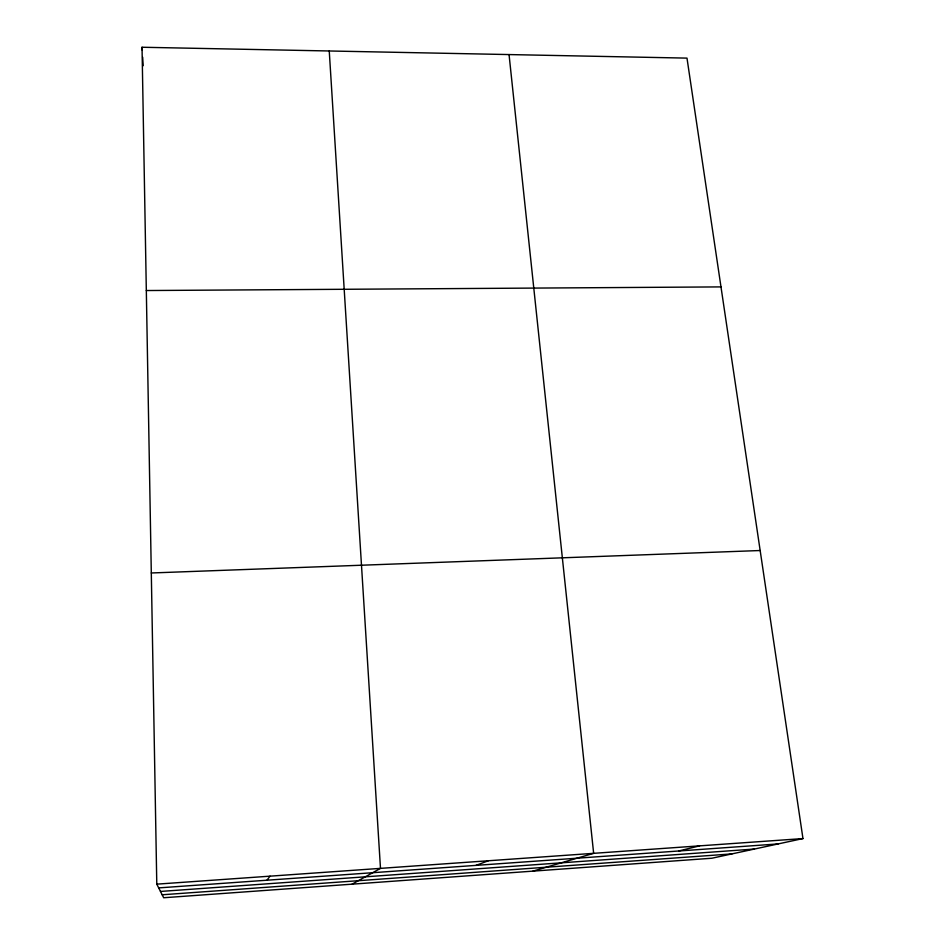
<?xml version="1.0" encoding="UTF-8"?>
<svg xmlns="http://www.w3.org/2000/svg" width="945" height="945" viewBox="0 0 945 945"><rect width="100%" height="100%" fill="white"/><g stroke="black" fill="none" stroke-linecap="round" stroke-linejoin="round"><path stroke-width="1.42" d="M266.951 880.208L270.01 876.169M352.072 884.177L380.492 868.372L329.25 50.983M476.044 865.372L488.341 860.765M532.933 871.136L593.649 853.335L509.048 54.562M678.746 850.984L699.56 845.87M802.966 838.569L711.857 858.237L163.686 897.75L156.787 884.154L142.033 47.25L686.991 58.117L802.966 838.569L156.787 884.154M160.485 891.442L754.441 849.047M162.174 894.773L731.985 853.902M158.677 887.898L778.125 843.932M151.294 572.977L760.158 550.522M146.321 290.54L720.988 286.902M142.033 47.25L142.211 50.097M142.66 57.196L143.191 65.725"/></g></svg>
